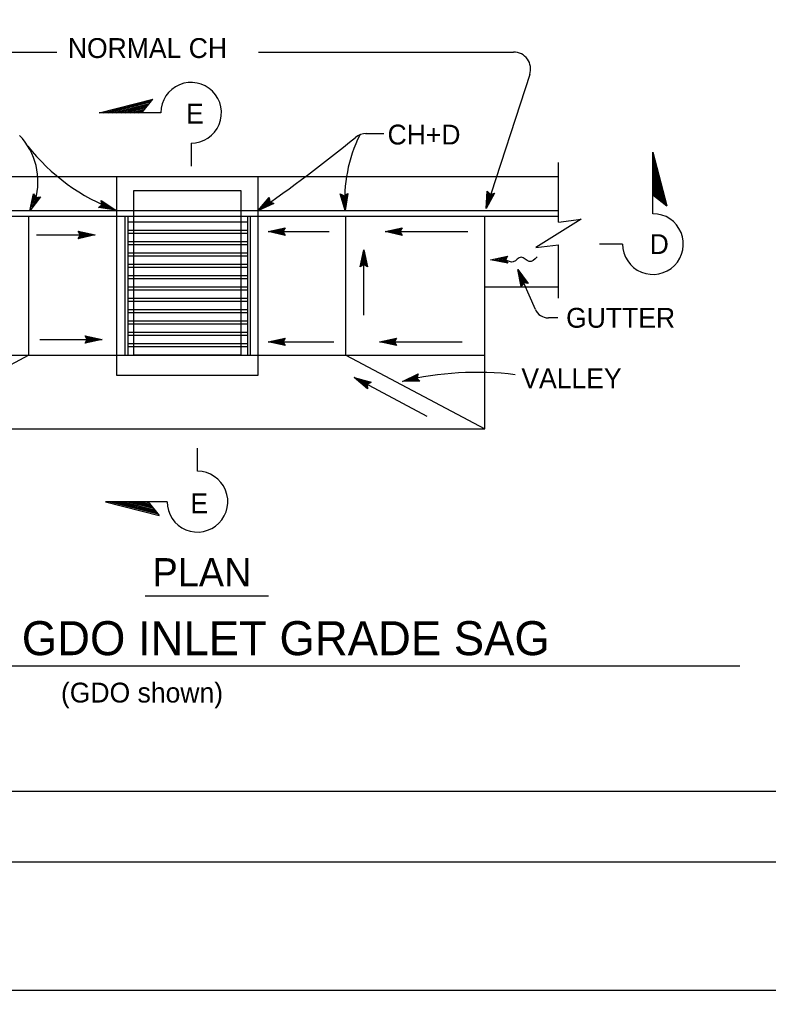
# Model space of a CAD drawing. Extents: x -894 to 866, y -476 to 714.
# Drawn here: x -685.6 to -421.2, y -476.4 to -133.7 of the extents above; entities that cross this region are included whole.
import ezdxf

# ---------------------------------------------------------------- set-up
doc = ezdxf.new("R2010")
doc.units = 0
for name, color, linetype in [('10 Sheet Format', 7, 'Continuous'), ('22 Misc Cnst Det', 7, 'Continuous'), ('56 Stage 3 Anno', 7, 'Continuous'), ('57 Undefined', 7, 'Continuous'), ('60 Nongeo Data', 7, 'Continuous')]:
    doc.layers.add(name, color=color, linetype=linetype)

msp = doc.modelspace()

# ---------------------------------------------------------------- linework, layer by layer
at = {"layer": '10 Sheet Format'}
for p, q in [((-813.4509, -406.0408), (-438.2424, -406.0408)), ((-438.7451, -406.0408), (199.0719, -406.0408)), ((-863.4257, -431.0407), (836.5777, -431.0407))]:
    msp.add_line(p, q, dxfattribs=at)
for points in [[(-894.0439, 713.5635), (865.9554, 713.5635), (865.9554, -476.436), (-894.0439, -476.436)], [(-863.4257, -431.0407), (836.5777, -431.0407), (836.5777, 668.9615), (-863.4257, 668.9615)]]:
    msp.add_lwpolyline(points, close=True, dxfattribs=at)
at = {"layer": '22 Misc Cnst Det'}
for p, q in [((-657.4717, -166.6904), (-638.5241, -161.8585)), ((-655.9155, -166.6904), (-638.9295, -162.3591)), ((-654.357, -166.6904), (-639.3348, -162.8597)), ((-652.7985, -166.6904), (-639.7406, -163.3607)), ((-651.2411, -166.6904), (-640.146, -163.8614)), ((-649.6826, -166.6904), (-640.5521, -164.3624)), ((-642.4376, -166.6904), (-638.5241, -161.8585)), ((-635.7667, -166.6904), (-657.4717, -166.6904)), ((-648.1233, -166.6904), (-640.9571, -164.863)), ((-646.5648, -166.6904), (-641.3632, -165.364)), ((-645.0067, -166.6904), (-641.7686, -165.8646)), ((-643.4482, -166.6904), (-642.1743, -166.3656)), ((-625.0515, -177.406), (-625.0515, -185.557)), ((-462.026, -180.589), (-457.1941, -199.5366)), ((-462.026, -202.294), (-462.026, -180.589)), ((-462.026, -182.1452), (-457.6947, -199.1312)), ((-462.026, -183.7037), (-458.1953, -198.7259)), ((-462.026, -185.2622), (-458.6963, -198.3201)), ((-462.026, -186.8196), (-459.197, -197.9147)), ((-462.026, -188.3781), (-459.698, -197.5086)), ((-462.026, -189.9374), (-460.1986, -197.1036)), ((-462.026, -191.4959), (-460.6996, -196.6975)), ((-462.026, -193.054), (-461.2002, -196.2921)), ((-462.026, -194.6125), (-461.7012, -195.8864)), ((-462.026, -195.6231), (-457.1941, -199.5366)), ((-472.7416, -213.0092), (-480.8926, -213.0092)), ((-622.8014, -293.2035), (-622.8014, -285.0525)), ((-655.2216, -303.9191), (-636.274, -308.7509)), ((-633.5166, -303.9191), (-655.2216, -303.9191)), ((-653.6632, -303.9191), (-636.6798, -308.2499)), ((-652.1069, -303.9191), (-637.0848, -307.7497)), ((-650.5484, -303.9191), (-637.4905, -307.2487)), ((-648.991, -303.9191), (-637.8959, -306.7481)), ((-647.4325, -303.9191), (-638.302, -306.2471)), ((-645.8733, -303.9191), (-638.707, -305.7465)), ((-644.3148, -303.9191), (-639.1132, -305.2455)), ((-642.7566, -303.9191), (-639.5185, -304.7448)), ((-641.1982, -303.9191), (-639.9243, -304.2438)), ((-640.1875, -303.9191), (-636.274, -308.7509))]:
    msp.add_line(p, q, dxfattribs=at)
for centre, start, end in [((-625.0513, -166.6903), 269.999467, 179.999964), ((-462.0259, -213.0092), 179.999467, 89.999964), ((-622.8017, -303.9188), 180.000036, 90.000533)]:
    msp.add_arc(centre, 10.7155, start, end, dxfattribs=at)
at = {"layer": '56 Stage 3 Anno'}
for p, q in [((-748.2148, -145.2866), (-672.4067, -145.2866)), ((-601.2356, -145.2866), (-511.2168, -145.2866)), ((-505.5102, -153.1401), (-520.8802, -200.466)), ((-563.5183, -174.0511), (-557.0274, -174.0511)), ((-681.9708, -201.2589), (-680.6822, -195.2495)), ((-680.6822, -195.2499), (-680.6822, -195.2499)), ((-680.6822, -195.2499), (-679.8059, -196.531)), ((-570.636, -201.2093), (-572.3966, -195.3211)), ((-572.3966, -195.3215), (-571.012, -196.0231)), ((-572.3962, -195.3215), (-572.3962, -195.3215)), ((-571.012, -196.0231), (-569.7336, -195.1282)), ((-569.7336, -195.1282), (-570.636, -201.2093)), ((-569.7336, -195.1282), (-569.7336, -195.1282)), ((-520.8802, -200.466), (-520.533, -194.3302)), ((-517.9633, -195.0546), (-520.8802, -200.466)), ((-520.533, -194.3302), (-520.533, -194.3302)), ((-520.533, -194.3302), (-519.4696, -195.4609)), ((-520.5062, -199.1263), (-520.2511, -194.6538)), ((-518.3645, -195.1664), (-520.5054, -199.1381)), ((-520.1286, -197.8074), (-519.9652, -194.9184)), ((-518.7739, -195.294), (-520.1286, -197.8074)), ((-519.753, -196.4782), (-519.683, -195.242)), ((-519.4696, -195.4609), (-517.9633, -195.0546)), ((-517.9633, -195.0546), (-517.9633, -195.0546)), ((-678.2547, -196.3613), (-681.9708, -201.2589)), ((-678.6681, -196.4101), (-681.3956, -200.0046)), ((-681.3948, -199.9928), (-680.4531, -195.6129)), ((-680.8185, -198.7479), (-680.2118, -195.9184)), ((-679.0925, -196.4731), (-680.8185, -198.7479)), ((-680.2425, -197.492), (-679.9826, -196.2818)), ((-679.4811, -196.4889), (-680.2425, -197.492)), ((-679.8059, -196.531), (-678.2547, -196.3613)), ((-678.2547, -196.3613), (-678.2547, -196.3613)), ((-656.5091, -199.1463), (-656.7748, -197.6085)), ((-656.7748, -197.6085), (-656.7748, -197.6085)), ((-656.7748, -197.6085), (-651.6563, -201.014)), ((-656.7004, -198.0184), (-652.9437, -200.5176)), ((-656.6114, -198.4381), (-654.2339, -200.0196)), ((-601.4572, -201.2522), (-597.4643, -196.5806)), ((-595.858, -198.7137), (-601.4572, -201.2522)), ((-596.245, -198.5597), (-600.3548, -200.4227)), ((-600.3482, -200.4129), (-597.4356, -197.0089)), ((-599.2489, -199.592), (-597.3686, -197.3928)), ((-596.6482, -198.4133), (-599.2489, -199.592)), ((-598.1446, -198.7621), (-597.3403, -197.8211)), ((-596.9974, -198.242), (-598.1446, -198.7621)), ((-597.4643, -196.5806), (-597.3033, -198.1247)), ((-597.4643, -196.581), (-597.4643, -196.581)), ((-597.3033, -198.1247), (-595.858, -198.7137)), ((-595.858, -198.7137), (-595.858, -198.7137)), ((-570.7399, -199.8223), (-572.021, -195.5294)), ((-570.8336, -198.4538), (-571.6628, -195.6814)), ((-570.9325, -197.0759), (-571.2872, -195.8897)), ((-570.7474, -195.8298), (-570.9325, -197.0759)), ((-570.4144, -195.629), (-570.8336, -198.4538)), ((-570.0726, -195.37), (-570.7352, -199.8333)), ((-519.1554, -195.3696), (-519.753, -196.4782)), ((-681.9708, -201.2589), (-681.9708, -201.2589)), ((-657.7335, -200.1003), (-656.5091, -199.1463)), ((-651.6563, -201.014), (-657.7335, -200.1003)), ((-657.7335, -200.1003), (-657.7335, -200.1003)), ((-652.9555, -200.5176), (-657.3854, -199.8495)), ((-654.2339, -200.0196), (-657.0953, -199.5896)), ((-655.5228, -199.5227), (-656.7469, -199.3385)), ((-656.5713, -198.8247), (-655.5228, -199.5227)), ((-651.6563, -201.014), (-651.6563, -201.014)), ((-601.4572, -201.2522), (-601.4572, -201.2522)), ((-570.636, -201.2093), (-570.636, -201.2093)), ((-520.8802, -200.466), (-520.8802, -200.466)), ((-664.0941, -209.8046), (-664.8941, -208.4648)), ((-664.8941, -208.4648), (-664.8941, -208.4648)), ((-664.8941, -208.4648), (-658.8941, -209.8046)), ((-664.6776, -208.8203), (-660.274, -209.8038)), ((-597.8403, -208.6014), (-591.8399, -207.2715)), ((-597.8403, -208.6014), (-576.286, -208.6014)), ((-591.8403, -209.9416), (-597.8403, -208.6014)), ((-597.8403, -208.6014), (-597.8403, -208.6014)), ((-592.0568, -209.5857), (-596.4604, -208.6022)), ((-596.4493, -208.5979), (-592.0749, -207.6306)), ((-595.0773, -208.6038), (-592.2521, -207.9774)), ((-592.2903, -209.2262), (-595.0773, -208.6038)), ((-593.6958, -208.6046), (-592.4871, -208.3369)), ((-592.4667, -208.8794), (-593.6958, -208.6046)), ((-591.8403, -207.2715), (-592.6403, -208.6014)), ((-592.6403, -208.6014), (-591.8403, -209.9416)), ((-591.8403, -207.2715), (-591.8403, -207.2715)), ((-556.536, -208.6014), (-550.536, -207.2715)), ((-556.536, -208.6014), (-527.3629, -208.6014)), ((-550.536, -209.9416), (-556.536, -208.6014)), ((-556.536, -208.6014), (-556.536, -208.6014)), ((-550.7526, -209.5857), (-555.1561, -208.6022)), ((-555.1451, -208.5979), (-550.7707, -207.6306)), ((-553.7734, -208.6038), (-550.9483, -207.9774)), ((-550.9864, -209.2262), (-553.7734, -208.6038)), ((-552.392, -208.6046), (-551.1829, -208.3369)), ((-551.1624, -208.8794), (-552.392, -208.6046)), ((-550.536, -207.2715), (-551.336, -208.6014)), ((-551.336, -208.6014), (-550.536, -209.9416)), ((-550.536, -207.2715), (-550.536, -207.2715)), ((-679.646, -209.8046), (-658.8941, -209.8046)), ((-658.8941, -209.8046), (-664.8945, -211.1345)), ((-664.8941, -211.1345), (-664.0941, -209.8046)), ((-664.8941, -211.1345), (-664.8941, -211.1345)), ((-660.2854, -209.8081), (-664.6594, -210.7754)), ((-661.6571, -209.8026), (-664.4823, -210.4286)), ((-664.4441, -209.1802), (-661.6571, -209.8026)), ((-664.2677, -209.5266), (-663.0386, -209.8014)), ((-663.0386, -209.8014), (-664.2472, -210.0691)), ((-658.8941, -209.8046), (-658.8941, -209.8046)), ((-591.8403, -209.9416), (-591.8403, -209.9416)), ((-550.536, -209.9416), (-550.536, -209.9416)), ((-565.4262, -221.0644), (-564.086, -215.0644)), ((-564.086, -238.0844), (-564.086, -215.0644)), ((-564.086, -215.0644), (-564.086, -215.0644)), ((-564.086, -215.0644), (-562.7561, -221.0644)), ((-565.0703, -220.8479), (-564.0868, -216.4443)), ((-564.7108, -220.614), (-564.0884, -217.8274)), ((-564.364, -220.438), (-564.0892, -219.2085)), ((-564.0892, -219.2085), (-563.8215, -220.4176)), ((-564.0884, -217.8274), (-563.462, -220.6522)), ((-564.0825, -216.4554), (-563.1152, -220.8298)), ((-564.086, -220.2644), (-565.4262, -221.0644)), ((-565.4262, -221.0644), (-565.4262, -221.0644)), ((-562.7561, -221.0644), (-564.086, -220.2644)), ((-562.7561, -221.0644), (-562.7561, -221.0644)), ((-503.544, -236.0671), (-509.7003, -221.9298)), ((-508.5334, -227.966), (-509.7003, -221.9298)), ((-509.7003, -221.9298), (-509.7003, -221.9298)), ((-509.7003, -221.9298), (-506.0854, -226.8998)), ((-508.2936, -227.6254), (-509.1499, -223.1951)), ((-509.142, -223.2038), (-506.5086, -226.8278)), ((-508.057, -227.2671), (-508.5991, -224.4636)), ((-508.5991, -224.4636), (-506.8972, -226.8038)), ((-507.8098, -226.9671), (-508.0487, -225.7305)), ((-508.0487, -225.7305), (-507.3204, -226.7321)), ((-507.6243, -226.6975), (-508.5334, -227.966)), ((-508.5334, -227.966), (-508.5334, -227.966)), ((-506.0854, -226.8998), (-507.6243, -226.6975)), ((-506.0854, -226.8998), (-506.0854, -226.8998)), ((-495.6007, -239.0707), (-498.9598, -239.0707)), ((-678.4433, -246.6974), (-656.4882, -246.6974)), ((-661.6882, -246.6974), (-662.4882, -245.3577)), ((-662.4882, -245.3577), (-662.4882, -245.3577)), ((-662.4882, -245.3577), (-656.4882, -246.6974)), ((-656.4882, -246.6974), (-662.4882, -248.0277)), ((-662.4882, -248.0277), (-661.6882, -246.6974)), ((-662.2717, -245.7136), (-657.8681, -246.697)), ((-657.8791, -246.701), (-662.2531, -247.6683)), ((-659.2508, -246.6955), (-662.076, -247.3214)), ((-662.0378, -246.073), (-659.2508, -246.6955)), ((-661.8618, -246.4199), (-660.6323, -246.6943)), ((-660.6323, -246.6943), (-661.8409, -246.962)), ((-656.4882, -246.6974), (-656.4882, -246.6974)), ((-597.8403, -247.4994), (-591.8399, -246.1695)), ((-596.4493, -247.4962), (-592.0749, -246.5289)), ((-591.8403, -246.1695), (-592.6403, -247.4994)), ((-591.8403, -246.1695), (-591.8403, -246.1695)), ((-558.5412, -247.4994), (-552.5412, -246.1695)), ((-557.1502, -247.4962), (-552.7758, -246.5289)), ((-552.5412, -246.1695), (-553.3412, -247.4994)), ((-552.5412, -246.1695), (-552.5412, -246.1695)), ((-662.4882, -248.0273), (-662.4882, -248.0273)), ((-597.8403, -247.4994), (-574.6821, -247.4994)), ((-591.8403, -248.8395), (-597.8403, -247.4994)), ((-597.8403, -247.4994), (-597.8403, -247.4994)), ((-592.0568, -248.4836), (-596.4604, -247.5002)), ((-595.0773, -247.5018), (-592.2521, -246.8754)), ((-592.2903, -248.1242), (-595.0773, -247.5018)), ((-593.6958, -247.5029), (-592.4871, -247.2348)), ((-592.4667, -247.7773), (-593.6958, -247.5029)), ((-592.6403, -247.4994), (-591.8403, -248.8395)), ((-591.8403, -248.8395), (-591.8403, -248.8395)), ((-558.5412, -247.4994), (-529.368, -247.4994)), ((-552.5412, -248.8395), (-558.5412, -247.4994)), ((-558.5412, -247.4994), (-558.5412, -247.4994)), ((-552.7577, -248.4836), (-557.1612, -247.5002)), ((-555.7782, -247.5018), (-552.9534, -246.8754)), ((-552.9916, -248.1242), (-555.7782, -247.5018)), ((-554.3971, -247.5029), (-553.188, -247.2348)), ((-553.1675, -247.7773), (-554.3971, -247.5029)), ((-553.3412, -247.4994), (-552.5412, -248.8395)), ((-552.5412, -248.8395), (-552.5412, -248.8395)), ((-550.4262, -261.4856), (-544.8876, -258.8226)), ((-549.0727, -261.1651), (-545.0341, -259.2261)), ((-547.7357, -260.858), (-545.1278, -259.6041)), ((-546.3904, -260.5439), (-545.2746, -260.0076)), ((-544.8876, -258.8226), (-545.3632, -260.3002)), ((-545.3632, -260.3002), (-544.2786, -261.4222)), ((-544.8876, -258.8226), (-544.8876, -258.8226)), ((-544.2786, -261.4222), (-550.4262, -261.4856)), ((-550.4262, -261.4856), (-550.4262, -261.4856)), ((-544.5707, -261.1253), (-549.0825, -261.1718)), ((-544.8805, -260.8285), (-547.7357, -260.858)), ((-545.1309, -260.5309), (-546.3904, -260.5439)), ((-544.2786, -261.4222), (-544.2786, -261.4222))]:
    msp.add_line(p, q, dxfattribs=at)
for centre, radius, start, end in [((-511.2167, -151.2867), 6, 342.007972, 90), ((-702.6784, -190.939), 23.5727, 343.914667, 43.718078), ((-520.3249, -197.0379), 50.4838, 153.553361, 184.739933), ((-563.2336, -180.0509), 6, 90, 129.188778), ((-907.5265, 242.2627), 538.8728, 304.609497, 309.188778), ((-626.9065, -134.377), 71.0846, 218.276736, 249.624458), ((-498.9597, -234.0707), 5, 203.532389, 270), ((-524.339, -365.8466), 107.5719, 82.686781, 104.034733)]:
    msp.add_arc(centre, radius, start, end, dxfattribs=at)
at = {"layer": '57 Undefined'}
for p, q in [((-641.2138, -337.1787), (-597.6971, -337.1787)), ((-431.3696, -361.9944), (-800.7615, -361.9944))]:
    msp.add_line(p, q, dxfattribs=at)
at = {"layer": '60 Nongeo Data'}
for p, q in [((-495.4145, -194.2692), (-495.4145, -184.1979)), ((-495.4145, -189.2475), (-744.414, -189.2475)), ((-651.4142, -189.2475), (-651.4142, -201.2503)), ((-601.4143, -201.2546), (-601.4143, -189.2475)), ((-607.4143, -194.2475), (-645.4142, -194.2475)), ((-645.4142, -194.2475), (-645.4142, -252.2797)), ((-607.4143, -252.1998), (-607.4143, -194.2475)), ((-495.4145, -205.2688), (-495.4145, -194.2688)), ((-495.4145, -201.2475), (-744.414, -201.2475)), ((-651.4142, -201.2475), (-651.4142, -259.2474)), ((-601.4143, -259.2474), (-601.4143, -201.2475)), ((-602.0419, -203.2475), (-744.414, -203.2475)), ((-682.4141, -203.3857), (-682.4141, -252.2474)), ((-648.4142, -203.2475), (-648.4142, -252.2454)), ((-647.4142, -203.2475), (-647.4142, -252.2454)), ((-605.1623, -205.2475), (-647.4142, -205.2475)), ((-605.1623, -203.2475), (-605.1623, -252.2454)), ((-604.1623, -203.2475), (-604.1623, -252.2454)), ((-495.4145, -203.2475), (-602.0419, -203.2475)), ((-570.4144, -252.2474), (-570.4144, -203.2475)), ((-521.4145, -278.2474), (-521.4145, -203.2475)), ((-605.1623, -208.2475), (-647.4142, -208.2475)), ((-605.1623, -209.2475), (-647.4142, -209.2475)), ((-605.1623, -212.2475), (-647.4142, -212.2475)), ((-605.1623, -213.2475), (-647.4142, -213.2475)), ((-495.4145, -224.2687), (-495.4145, -213.2687)), ((-605.1623, -216.2475), (-647.4142, -216.2475)), ((-605.1623, -217.2475), (-647.4142, -217.2475)), ((-519.3353, -218.6274), (-513.357, -217.3231)), ((-513.3153, -219.7227), (-519.3353, -218.6274)), ((-519.3353, -218.6274), (-519.3353, -218.6274)), ((-517.8058, -218.6006), (-513.5999, -217.6829)), ((-513.5566, -219.3739), (-517.8058, -218.6006)), ((-516.2763, -218.5739), (-513.8231, -218.0388)), ((-513.7979, -219.025), (-516.2763, -218.5743)), ((-514.7471, -218.5475), (-514.0656, -218.3987)), ((-514.0393, -218.6762), (-514.7471, -218.5475)), ((-514.1361, -218.5368), (-514.1361, -218.5368)), ((-513.357, -217.3231), (-514.1357, -218.5368)), ((-514.1357, -218.5368), (-513.3153, -219.7227)), ((-513.357, -217.3231), (-513.357, -217.3231)), ((-495.4078, -221.5239), (-495.4078, -218.8498)), ((-605.1623, -220.2475), (-647.4142, -220.2475)), ((-605.1623, -221.2475), (-647.4142, -221.2475)), ((-495.4145, -232.0837), (-495.4145, -221.5089)), ((-605.1623, -224.2475), (-647.4142, -224.2475)), ((-605.1623, -225.2475), (-647.4142, -225.2475)), ((-605.1623, -228.2475), (-647.4142, -228.2475)), ((-605.1623, -229.2475), (-647.4142, -229.2475)), ((-495.4145, -228.2475), (-521.4145, -228.2475)), ((-605.1623, -232.2475), (-647.4142, -232.2475)), ((-605.1623, -233.2474), (-647.4142, -233.2474)), ((-605.1623, -236.2474), (-647.4142, -236.2474)), ((-605.1623, -237.2474), (-647.4142, -237.2474)), ((-605.1623, -240.2474), (-647.4142, -240.2474)), ((-605.1623, -241.2474), (-647.4142, -241.2474)), ((-605.1623, -244.2474), (-647.4142, -244.2474)), ((-605.1623, -245.2474), (-647.4142, -245.2474)), ((-605.1623, -248.2474), (-647.4142, -248.2474)), ((-605.1623, -249.2474), (-647.4142, -249.2474)), ((-731.414, -252.2474), (-521.4145, -252.2474)), ((-731.414, -278.2474), (-682.4141, -252.2474)), ((-607.4143, -252.2474), (-645.4142, -252.2474)), ((-570.4144, -252.2474), (-521.4145, -278.2474)), ((-651.4142, -259.2474), (-601.4143, -259.2474)), ((-541.6825, -273.8139), (-567.4403, -260.119)), ((-562.7719, -264.1186), (-567.4403, -260.119)), ((-567.4403, -260.119), (-567.4403, -260.119)), ((-567.4403, -260.119), (-561.5183, -261.7612)), ((-562.7959, -263.7029), (-566.2222, -260.7671)), ((-566.2108, -260.7687), (-561.8943, -261.9683)), ((-562.8337, -263.2757), (-565.0022, -261.4179)), ((-565.0022, -261.4179), (-562.2136, -262.1911)), ((-562.8262, -262.8868), (-563.7829, -262.0671)), ((-563.7829, -262.0671), (-562.59, -262.3982)), ((-561.5183, -261.7612), (-562.849, -262.56)), ((-562.849, -262.56), (-562.7719, -264.1186)), ((-561.5183, -261.7612), (-561.5183, -261.7612)), ((-562.7719, -264.1186), (-562.7719, -264.1186)), ((-731.414, -278.2474), (-521.4145, -278.2474))]:
    msp.add_line(p, q, dxfattribs=at)
msp.add_lwpolyline([(-495.4145, -205.2688), (-487.4145, -204.2688), (-503.4145, -214.2687), (-495.4145, -213.2687)], dxfattribs=at)
msp.add_spline([(-502.9515, -217.5416), (-505.7235, -219.19), (-508.5507, -217.6392), (-511.3223, -219.288), (-514.1361, -218.5368)], degree=3, dxfattribs=at)

# ---------------------------------------------------------------- texts
at = {"layer": '56 Stage 3 Anno'}
for s, p in [('E', (-626.8278, -170.4761)), ('D', (-463.1955, -216.5277)), ('E', (-625.2957, -308.0205))]:
    msp.add_text(s, height=7, dxfattribs=at).set_placement(p)
at = {"layer": '57 Undefined'}
for s, height, p in [('NORMAL CH', 7, (-668.5429, -147.3523)), ('CH+D', 7, (-555.7144, -177.8775)), ('GUTTER', 7, (-492.6922, -242.5329)), ('VALLEY', 7, (-508.4787, -263.8667)), ('PLAN', 10, (-638.6796, -333.8366)), ('TYPE GO AND GDO INLET GRADE SAG', 12, (-798.9312, -358.085)), ('(GDO shown)', 7, (-670.9795, -374.7834))]:
    msp.add_text(s, height=height, dxfattribs=at).set_placement(p)

doc.saveas('drawing.dxf')
